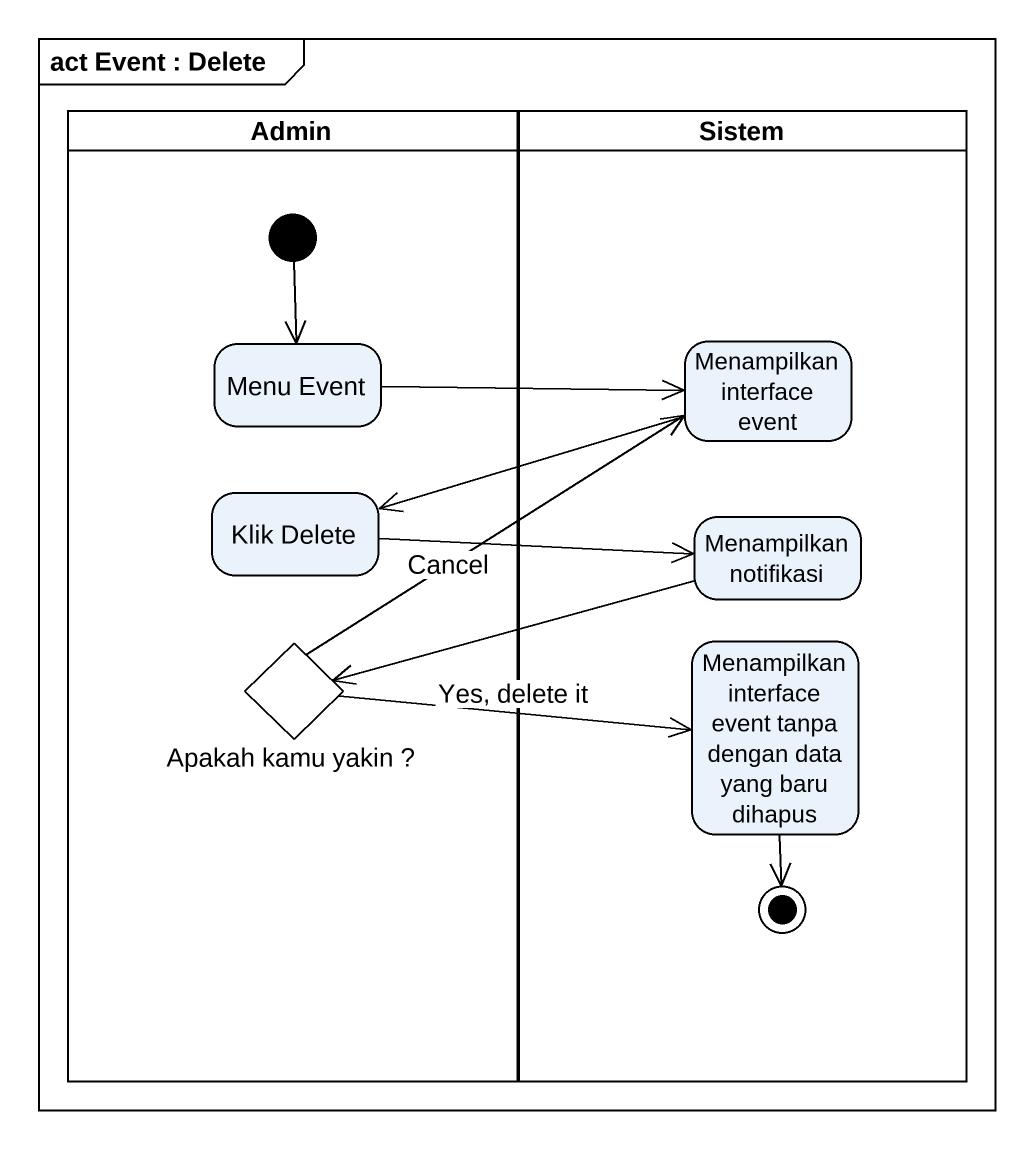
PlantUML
@startuml
mainframe act Event : Delete
hide empty description
state Admin <<partition>> {
  state "Menu Event" as Menu_Event
  state "Klik Delete" as Klik_Delete
  state "Apakah kamu yakin ?" as Apakah_kamu_yakin <<choice>>
  [*] --> Menu_Event
}
state Sistem <<partition>> {
  state "Menampilkan interface event" as Menampilkan_interface_event
  state "Menampilkan notifikasi" as Menampilkan_notifikasi
  state "Menampilkan interface event tanpa dengan data yang baru dihapus" as Menampilkan_interface_event_2
  Menampilkan_interface_event_2 --> [*]
}
Menu_Event -right-> Menampilkan_interface_event
Menampilkan_interface_event -left-> Klik_Delete
Klik_Delete -right-> Menampilkan_notifikasi
Menampilkan_notifikasi -left-> Apakah_kamu_yakin
Apakah_kamu_yakin -up-> Menampilkan_interface_event : Cancel
Apakah_kamu_yakin -right-> Menampilkan_interface_event_2 : Yes, delete it
@enduml
